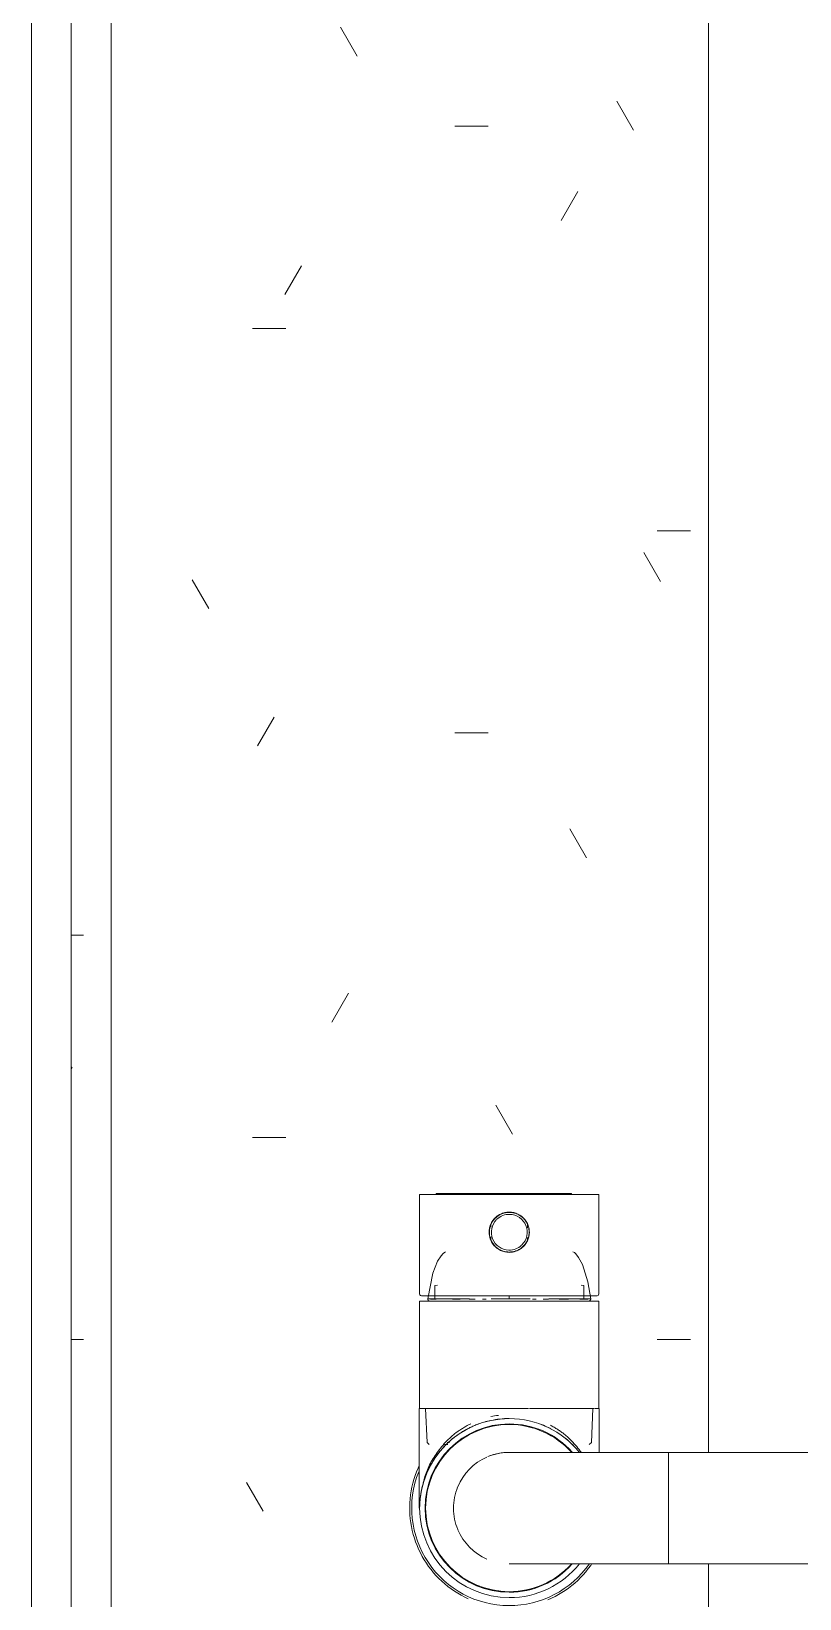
# Model space of a CAD drawing. Header units: millimetres. Extents: x -7702 to 17735, y -16958 to 1800.
# Drawn here: x -7074.6 to -6881.7, y -15247.4 to -14853.7 of the extents above; entities that cross this region are included whole.
import ezdxf

# ---------------------------------------------------------------- set-up
doc = ezdxf.new("R2010")
doc.units = ezdxf.units.MM
doc.layers.add('G-IMPT', color=8, linetype='Continuous', lineweight=9)
doc.layers.add('I-FURN', color=30, linetype='Continuous', lineweight=9)
pattern_1 = [(0, (-7425.62, -16909.65), (203.2, 50.8), [8.382, -144.018, 8.382, -144.018, -812.8]), (0, (-7425.62, -16909.65), (203.2, 50.8), [-304.8, 8.382, -296.418, 8.382, -144.018, -355.6]), (0, (-7425.62, -16909.65), (203.2, 50.8), [-762, 8.382, -93.218, 8.382, -245.618]), (120, (-7349.42, -16884.25), (-145.5941, 150.57636), [8.382, -144.018, 8.382, -144.018, -812.8]), (120, (-7349.42, -16884.25), (-145.5941, 150.57636), [-304.8, 8.382, -296.418, 8.382, -144.018, -355.6]), (120, (-7349.42, -16884.25), (-145.5941, 150.57636), [-762, 8.382, -93.218, 8.382, -245.618]), (240, (-7324.02, -16782.65), (-57.6059, -201.37636), [8.382, -144.018, 8.382, -144.018, -812.8]), (240, (-7324.02, -16782.65), (-57.6059, -201.37636), [-304.8, 8.382, -296.418, 8.382, -144.018, -355.6]), (240, (-7324.02, -16782.65), (-57.6059, -201.37636), [-762, 8.382, -93.218, 8.382, -245.618])]

msp = doc.modelspace()

# ---------------------------------------------------------------- hatches: boundary and pattern name
at = {"layer": 'I-FURN'}
h = msp.add_hatch(dxfattribs=at)
h.set_pattern_fill('FP_1', color=256, style=0, pattern_type=2)
h.set_pattern_definition(pattern_1)
h.paths.add_polyline_path([(-5064.62, -16579.651), (-5064.62, -16569.651), (-7054.62, -16569.651), (-7054.62, -13779.651), (-7064.62, -13779.651), (-7064.62, -16579.651), (-5237.968, -16579.651)])
h = msp.add_hatch(dxfattribs=at)
h.set_pattern_fill('FP_1', color=256, style=0, pattern_type=2)
h.set_pattern_definition(pattern_1)
h.paths.add_polyline_path([(-5696.996, -16569.651), (-5064.62, -16569.651), (-5064.62, -15979.651), (-6464.62, -15979.651), (-6464.62, -14479.651), (-3564.62, -14479.651), (-3564.62, -13779.651), (-7054.62, -13779.651), (-7054.62, -16569.651), (-5926.51, -16569.651)])
h.paths.add_polyline_path([(-6844.565, -15674.651), (-6854.62, -15674.651), (-6867.561, -15672.947), (-6879.62, -15667.952), (-6889.975, -15660.006), (-6897.921, -15649.651), (-6902.916, -15637.592), (-6904.62, -15624.651), (-6904.62, -15238.636), (-6937.509, -15238.968), (-6942.188, -15243.258), (-6948.131, -15246.123), (-6954.62, -15247.151), (-6961.776, -15245.946), (-6968.078, -15242.621), (-6973.227, -15237.082), (-6976.019, -15231.604), (-6977.12, -15224.651), (-6977.196, -15224.651), (-6977.12, -15172.651), (-6932.12, -15172.651), (-6932.02, -15210.693), (-6904.62, -15210.302), (-6904.62, -14834.651), (-6902.916, -14821.71), (-6897.284, -14808.82), (-6889.975, -14799.295), (-6879.62, -14791.35), (-6867.561, -14786.354), (-6854.62, -14784.651), (-6564.62, -14784.651), (-6551.679, -14786.354), (-6539.62, -14791.35), (-6529.265, -14799.295), (-6521.319, -14809.651), (-6516.324, -14821.71), (-6514.62, -14834.651), (-6514.62, -15624.651), (-6516.324, -15637.592), (-6521.319, -15649.651), (-6529.265, -15660.006), (-6539.62, -15667.952), (-6551.679, -15672.947), (-6564.62, -15674.651), (-6615.051, -15674.651)])
h.paths.add_polyline_path([(-6976.243, -15219.046), (-6976.197, -15218.821), (-6976.232, -15218.98)])
h.paths.add_polyline_path([(-6954.62, -15172.608), (-6951.784, -15172.493), (-6952.426, -15172.539), (-6954.294, -15172.598)])
h.paths.add_polyline_path([(-6965.127, -15172.588), (-6966.676, -15172.36), (-6975.07, -15172.104), (-6975.07, -15171.351), (-6976.351, -15171.351), (-6977.12, -15170.802), (-6977.12, -15145.851), (-6932.12, -15145.851), (-6932.12, -15170.801), (-6933.221, -15171.351), (-6934.394, -15171.351), (-6934.17, -15172.104), (-6937.489, -15172.39), (-6937.788, -15172.435), (-6940.145, -15172.236), (-6940.911, -15172.191), (-6943.459, -15172.407), (-6944.977, -15172.526), (-6944.917, -15172.25), (-6945.488, -15172.191), (-6963.775, -15172.478), (-6964.324, -15172.53), (-6964.81, -15172.565)])
h.paths.add_polyline_path([(-5445.216, -14389.651), (-5445.216, -13879.651), (-4584.024, -13879.651), (-4584.024, -14389.651), (-5430.216, -14389.651)])

# ---------------------------------------------------------------- linework, layer by layer
at = {"layer": 'G-IMPT'}
for p, q in [((-6977.12, -15145.851), (-6977.12, -15170.779)), ((-6954.62, -15145.851), (-6977.12, -15145.851)), ((-6972.973, -15145.651), (-6972.973, -15145.851)), ((-6972.973, -15145.851), (-6972.973, -15145.651)), ((-6972.973, -15145.851), (-6972.973, -15145.651)), ((-6971.485, -15145.851), (-6971.485, -15145.651)), ((-6940.462, -15145.651), (-6971.485, -15145.651)), ((-6932.12, -15145.851), (-6954.62, -15145.851)), ((-6940.462, -15145.651), (-6940.462, -15145.851)), ((-6938.973, -15145.851), (-6938.973, -15145.651)), ((-6938.973, -15145.851), (-6938.973, -15145.651)), ((-6938.973, -15145.851), (-6938.973, -15145.651)), ((-6932.12, -15170.779), (-6932.12, -15145.851)), ((-6959.22, -15154.059), (-6959.22, -15153.304)), ((-6950.02, -15154.226), (-6950.02, -15153.304)), ((-6959.22, -15157.398), (-6959.22, -15156.476)), ((-6950.02, -15157.397), (-6950.02, -15156.642)), ((-6953.017, -15159.985), (-6952.67, -15159.985)), ((-6972.62, -15168.651), (-6973.32, -15168.691)), ((-6973.32, -15168.691), (-6973.32, -15172.191)), ((-6935.92, -15168.691), (-6936.601, -15168.652)), ((-6935.92, -15172.191), (-6935.92, -15168.691)), ((-6977.12, -15172.651), (-6977.12, -15199.651)), ((-6954.62, -15172.651), (-6977.12, -15172.651)), ((-6976.351, -15171.351), (-6954.62, -15171.351)), ((-6973.32, -15172.191), (-6973.026, -15172.191)), ((-6968.895, -15172.191), (-6966.991, -15172.191)), ((-6964.713, -15172.191), (-6963.14, -15172.191)), ((-6961.362, -15172.191), (-6960.475, -15172.191)), ((-6954.62, -15171.351), (-6932.889, -15171.351)), ((-6932.12, -15172.651), (-6954.62, -15172.651)), ((-6948.765, -15172.191), (-6947.878, -15172.191)), ((-6946.1, -15172.191), (-6944.787, -15172.191)), ((-6942.124, -15172.191), (-6939.743, -15172.191)), ((-6936.906, -15172.191), (-6935.92, -15172.191)), ((-6932.12, -15199.651), (-6932.12, -15172.651)), ((-6977.22, -15199.651), (-6977.22, -15224.651)), ((-6976.164, -15199.651), (-6977.22, -15199.651)), ((-6976.772, -15199.651), (-6976.019, -15199.651)), ((-6974.565, -15199.651), (-6975.861, -15199.651)), ((-6975.62, -15199.651), (-6975.242, -15208.151)), ((-6974.529, -15199.651), (-6972.533, -15199.651)), ((-6970.45, -15199.651), (-6966.584, -15199.651)), ((-6964.703, -15199.651), (-6959.364, -15199.651)), ((-6957.433, -15199.651), (-6954.62, -15199.651)), ((-6954.62, -15199.651), (-6951.635, -15199.651)), ((-6949.523, -15199.651), (-6944.856, -15199.651)), ((-6942.58, -15199.651), (-6938.789, -15199.651)), ((-6936.84, -15199.651), (-6934.737, -15199.651)), ((-6933.387, -15199.651), (-6934.704, -15199.651)), ((-6933.998, -15208.151), (-6933.62, -15199.651)), ((-6933.221, -15199.651), (-6932.486, -15199.651)), ((-6932.02, -15199.651), (-6932.603, -15199.651)), ((-6932.02, -15210.693), (-6932.02, -15199.651)), ((-6975.242, -15208.151), (-6974.72, -15208.651)), ((-6970.848, -15208.651), (-6970.055, -15208.651)), ((-6934.52, -15208.651), (-6933.998, -15208.151)), ((-6837.62, -15210.651), (-6914.62, -15210.651)), ((-6914.62, -15224.651), (-6914.62, -15210.651)), ((-6975.72, -15217.112), (-6975.72, -15216.686)), ((-6977.22, -15224.651), (-6977.195, -15224.651)), ((-6914.62, -15238.651), (-6914.62, -15224.651)), ((-6914.62, -15238.651), (-6837.62, -15238.651))]:
    msp.add_line(p, q, dxfattribs=at)
at = {"layer": 'G-IMPT', "flags": 128}
for points in [[(-6954.56, -15150.351), (-6954.76, -15150.353), (-6954.96, -15150.362), (-6955.159, -15150.38), (-6955.358, -15150.405), (-6955.555, -15150.439), (-6955.75, -15150.48), (-6955.944, -15150.529), (-6956.136, -15150.586), (-6956.325, -15150.651), (-6956.512, -15150.723), (-6956.696, -15150.802), (-6956.876, -15150.889), (-6957.052, -15150.982), (-6957.225, -15151.083), (-6957.394, -15151.191), (-6957.558, -15151.305), (-6957.717, -15151.426), (-6957.872, -15151.553), (-6958.021, -15151.686), (-6958.165, -15151.825), (-6958.303, -15151.969), (-6958.435, -15152.119), (-6958.562, -15152.274), (-6958.681, -15152.434), (-6958.795, -15152.599), (-6958.902, -15152.768), (-6959.001, -15152.942), (-6959.094, -15153.119), (-6959.18, -15153.299), (-6959.258, -15153.483), (-6959.329, -15153.67), (-6959.393, -15153.86), (-6959.448, -15154.052), (-6959.497, -15154.246), (-6959.537, -15154.442), (-6959.569, -15154.639), (-6959.594, -15154.838), (-6959.61, -15155.037), (-6959.619, -15155.237), (-6959.619, -15155.437), (-6959.612, -15155.637), (-6959.596, -15155.836), (-6959.573, -15156.035), (-6959.542, -15156.232), (-6959.503, -15156.429), (-6959.456, -15156.623), (-6959.401, -15156.815), (-6959.338, -15157.005), (-6959.268, -15157.193), (-6959.191, -15157.377), (-6959.106, -15157.558), (-6959.015, -15157.736), (-6958.916, -15157.91), (-6958.81, -15158.079), (-6958.697, -15158.245), (-6958.578, -15158.406), (-6958.453, -15158.561), (-6958.322, -15158.712), (-6958.184, -15158.857), (-6958.041, -15158.997), (-6957.893, -15159.131), (-6957.739, -15159.259), (-6957.58, -15159.38), (-6957.417, -15159.496), (-6957.249, -15159.604), (-6957.076, -15159.706), (-6956.9, -15159.801), (-6956.721, -15159.888), (-6956.537, -15159.969), (-6956.351, -15160.042), (-6956.162, -15160.107), (-6955.971, -15160.165), (-6955.777, -15160.215), (-6955.582, -15160.257), (-6955.385, -15160.292), (-6955.187, -15160.319), (-6954.987, -15160.337), (-6954.788, -15160.348), (-6954.74, -15160.349)], [(-6954.68, -15160.35), (-6954.48, -15160.349), (-6954.28, -15160.339), (-6954.081, -15160.322), (-6953.883, -15160.296), (-6953.685, -15160.263), (-6953.49, -15160.221), (-6953.296, -15160.172), (-6953.104, -15160.115), (-6952.915, -15160.051), (-6952.728, -15159.979), (-6952.545, -15159.9), (-6952.364, -15159.813), (-6952.188, -15159.719), (-6952.015, -15159.618), (-6951.846, -15159.511), (-6951.682, -15159.397), (-6951.523, -15159.276), (-6951.368, -15159.149), (-6951.219, -15159.016), (-6951.075, -15158.877), (-6950.937, -15158.732), (-6950.805, -15158.582), (-6950.679, -15158.427), (-6950.559, -15158.267), (-6950.445, -15158.102), (-6950.339, -15157.933), (-6950.239, -15157.76), (-6950.146, -15157.583), (-6950.06, -15157.402), (-6949.982, -15157.218), (-6949.911, -15157.031), (-6949.847, -15156.841), (-6949.792, -15156.649), (-6949.744, -15156.455), (-6949.703, -15156.259), (-6949.671, -15156.062), (-6949.646, -15155.864), (-6949.63, -15155.664), (-6949.621, -15155.464), (-6949.621, -15155.265), (-6949.628, -15155.065), (-6949.644, -15154.865), (-6949.667, -15154.667), (-6949.698, -15154.469), (-6949.738, -15154.273), (-6949.785, -15154.079), (-6949.839, -15153.886), (-6949.902, -15153.696), (-6949.972, -15153.509), (-6950.049, -15153.325), (-6950.134, -15153.143), (-6950.226, -15152.966), (-6950.324, -15152.792), (-6950.43, -15152.622), (-6950.543, -15152.457), (-6950.662, -15152.296), (-6950.787, -15152.14), (-6950.918, -15151.989), (-6951.056, -15151.844), (-6951.199, -15151.704), (-6951.347, -15151.571), (-6951.501, -15151.443), (-6951.66, -15151.321), (-6951.824, -15151.206), (-6951.992, -15151.097), (-6952.164, -15150.996), (-6952.34, -15150.901), (-6952.52, -15150.813), (-6952.703, -15150.733), (-6952.889, -15150.66), (-6953.078, -15150.595), (-6953.269, -15150.537), (-6953.463, -15150.487), (-6953.658, -15150.444), (-6953.855, -15150.41), (-6954.054, -15150.383), (-6954.253, -15150.364), (-6954.452, -15150.354), (-6954.501, -15150.352)], [(-6975.07, -15172.104), (-6973.837, -15165.665), (-6972.616, -15162.63), (-6971.748, -15161.273), (-6971.223, -15160.661), (-6970.912, -15160.41), (-6970.62, -15160.251)], [(-6938.62, -15160.251), (-6938.258, -15160.459), (-6937.916, -15160.763), (-6937.199, -15161.683), (-6936.208, -15163.473), (-6934.848, -15167.775), (-6934.17, -15172.104)], [(-6974.572, -15172.651), (-6974.592, -15172.65), (-6974.612, -15172.649), (-6974.632, -15172.647), (-6974.652, -15172.644), (-6974.671, -15172.641), (-6974.691, -15172.636), (-6974.71, -15172.631), (-6974.729, -15172.625), (-6974.748, -15172.619), (-6974.767, -15172.611), (-6974.785, -15172.603), (-6974.803, -15172.594), (-6974.82, -15172.585), (-6974.838, -15172.574), (-6974.854, -15172.563), (-6974.871, -15172.552), (-6974.886, -15172.54), (-6974.902, -15172.527), (-6974.916, -15172.513), (-6974.931, -15172.499), (-6974.944, -15172.485), (-6974.957, -15172.469), (-6974.97, -15172.454), (-6974.982, -15172.438), (-6974.993, -15172.421), (-6975.003, -15172.404), (-6975.013, -15172.386), (-6975.022, -15172.369), (-6975.03, -15172.35), (-6975.038, -15172.332), (-6975.045, -15172.313), (-6975.051, -15172.294), (-6975.056, -15172.275), (-6975.061, -15172.255), (-6975.065, -15172.236), (-6975.068, -15172.216), (-6975.07, -15172.196), (-6975.071, -15172.176), (-6975.072, -15172.156), (-6975.072, -15172.136), (-6975.071, -15172.116), (-6975.07, -15172.104)], [(-6973.948, -15172.651), (-6974.13, -15172.651), (-6974.282, -15172.651), (-6974.402, -15172.651), (-6974.49, -15172.651), (-6974.546, -15172.651), (-6974.571, -15172.651), (-6974.572, -15172.651)], [(-6974.572, -15172.651), (-6974.556, -15172.651), (-6974.508, -15172.651), (-6974.429, -15172.651), (-6974.317, -15172.651), (-6974.174, -15172.651), (-6974, -15172.651), (-6973.795, -15172.651), (-6973.559, -15172.651), (-6973.293, -15172.651), (-6972.997, -15172.651), (-6972.672, -15172.651), (-6972.317, -15172.651), (-6971.935, -15172.651), (-6971.524, -15172.651), (-6971.087, -15172.651), (-6970.623, -15172.651), (-6970.134, -15172.651), (-6969.62, -15172.651), (-6969.082, -15172.651), (-6968.521, -15172.651), (-6967.937, -15172.651), (-6967.332, -15172.651), (-6966.707, -15172.651), (-6966.063, -15172.651), (-6965.4, -15172.651), (-6964.72, -15172.651), (-6964.024, -15172.651), (-6963.313, -15172.651), (-6962.588, -15172.651), (-6961.85, -15172.651), (-6961.1, -15172.651), (-6960.341, -15172.651), (-6959.572, -15172.651), (-6958.795, -15172.651), (-6958.011, -15172.651), (-6957.222, -15172.651), (-6956.429, -15172.651), (-6955.633, -15172.651), (-6954.835, -15172.651), (-6954.62, -15172.651)], [(-6954.62, -15172.651), (-6953.822, -15172.651), (-6953.026, -15172.651), (-6952.232, -15172.651), (-6951.441, -15172.651), (-6950.656, -15172.651), (-6949.877, -15172.651), (-6949.106, -15172.651), (-6948.344, -15172.651), (-6947.592, -15172.651), (-6946.85, -15172.651), (-6946.122, -15172.651), (-6945.407, -15172.651), (-6944.706, -15172.651), (-6944.022, -15172.651), (-6943.354, -15172.651), (-6942.705, -15172.651), (-6942.074, -15172.651), (-6941.464, -15172.651), (-6940.875, -15172.651), (-6940.307, -15172.651), (-6939.763, -15172.651), (-6939.242, -15172.651), (-6938.746, -15172.651), (-6938.276, -15172.651), (-6937.831, -15172.651), (-6937.413, -15172.651), (-6937.023, -15172.651), (-6936.661, -15172.651), (-6936.328, -15172.651), (-6936.024, -15172.651), (-6935.75, -15172.651), (-6935.506, -15172.651), (-6935.292, -15172.651), (-6935.11, -15172.651), (-6934.958, -15172.651), (-6934.839, -15172.651), (-6934.75, -15172.651), (-6934.694, -15172.651), (-6934.669, -15172.651), (-6934.668, -15172.651)], [(-6934.668, -15172.651), (-6934.684, -15172.651), (-6934.732, -15172.651), (-6934.812, -15172.651), (-6934.923, -15172.651), (-6935.066, -15172.651), (-6935.24, -15172.651)], [(-6934.17, -15172.104), (-6934.169, -15172.124), (-6934.168, -15172.144), (-6934.168, -15172.164), (-6934.169, -15172.184), (-6934.171, -15172.204), (-6934.174, -15172.224), (-6934.177, -15172.244), (-6934.181, -15172.263), (-6934.186, -15172.283), (-6934.191, -15172.302), (-6934.198, -15172.321), (-6934.205, -15172.339), (-6934.213, -15172.358), (-6934.222, -15172.376), (-6934.231, -15172.393), (-6934.241, -15172.411), (-6934.252, -15172.428), (-6934.263, -15172.444), (-6934.275, -15172.46), (-6934.288, -15172.475), (-6934.301, -15172.49), (-6934.315, -15172.505), (-6934.329, -15172.519), (-6934.344, -15172.532), (-6934.36, -15172.545), (-6934.376, -15172.557), (-6934.392, -15172.568), (-6934.409, -15172.579), (-6934.427, -15172.589), (-6934.444, -15172.598), (-6934.462, -15172.606), (-6934.481, -15172.614), (-6934.499, -15172.621), (-6934.518, -15172.628), (-6934.538, -15172.633), (-6934.557, -15172.638), (-6934.577, -15172.642), (-6934.596, -15172.646), (-6934.616, -15172.648), (-6934.636, -15172.65), (-6934.656, -15172.651), (-6934.668, -15172.651)], [(-6977.22, -15199.651), (-6977.22, -15205.901), (-6977.22, -15212.151)], [(-6970.426, -15199.651), (-6971.922, -15199.651), (-6972.431, -15199.651)], [(-6964.495, -15199.651), (-6965.876, -15199.651), (-6966.574, -15199.651)], [(-6957.384, -15199.651), (-6958.527, -15199.651), (-6959.367, -15199.651)], [(-6949.748, -15199.651), (-6950.697, -15199.651), (-6952.15, -15199.651)], [(-6942.578, -15199.651), (-6943.34, -15199.651), (-6944.902, -15199.651)], [(-6936.803, -15199.651), (-6937.31, -15199.651), (-6938.811, -15199.651)], [(-6932.02, -15210.693), (-6932.02, -15205.901), (-6932.02, -15199.651)], [(-6977.206, -15213.942), (-6977.518, -15214.617), (-6977.901, -15215.541), (-6978.247, -15216.479), (-6978.555, -15217.431), (-6978.824, -15218.394), (-6979.055, -15219.366), (-6979.247, -15220.348), (-6979.399, -15221.336), (-6979.512, -15222.33), (-6979.585, -15223.327), (-6979.618, -15224.326), (-6979.611, -15225.326), (-6979.564, -15226.325), (-6979.477, -15227.321), (-6979.35, -15228.313), (-6979.184, -15229.299), (-6978.979, -15230.278), (-6978.734, -15231.247), (-6978.451, -15232.206), (-6978.13, -15233.153), (-6977.771, -15234.087), (-6977.375, -15235.005), (-6976.943, -15235.906), (-6976.475, -15236.79), (-6975.972, -15237.654), (-6975.435, -15238.498), (-6974.865, -15239.319), (-6974.262, -15240.117), (-6973.628, -15240.89), (-6972.963, -15241.637), (-6972.269, -15242.357), (-6971.547, -15243.049), (-6970.798, -15243.711), (-6970.022, -15244.343), (-6969.223, -15244.943), (-6968.4, -15245.51), (-6967.554, -15246.045), (-6966.688, -15246.545), (-6965.803, -15247.01), (-6964.9, -15247.439)], [(-6914.62, -15210.651), (-6916.22, -15210.651), (-6917.817, -15210.651), (-6919.409, -15210.651), (-6920.993, -15210.651), (-6922.567, -15210.651), (-6924.128, -15210.651), (-6925.674, -15210.651), (-6927.203, -15210.651), (-6928.711, -15210.651), (-6930.197, -15210.651), (-6931.658, -15210.651), (-6933.091, -15210.651), (-6934.495, -15210.651), (-6935.868, -15210.651), (-6937.206, -15210.651), (-6938.508, -15210.651), (-6939.772, -15210.651), (-6940.995, -15210.651), (-6942.177, -15210.651), (-6943.314, -15210.651), (-6944.406, -15210.651), (-6945.45, -15210.651), (-6946.444, -15210.651), (-6947.388, -15210.651), (-6948.279, -15210.651), (-6949.116, -15210.651), (-6949.898, -15210.651), (-6950.624, -15210.651), (-6951.292, -15210.651), (-6951.902, -15210.651), (-6952.451, -15210.651), (-6952.941, -15210.651), (-6953.369, -15210.651), (-6953.735, -15210.651), (-6954.038, -15210.651), (-6954.278, -15210.651), (-6954.455, -15210.651), (-6954.568, -15210.651), (-6954.618, -15210.651), (-6954.62, -15210.651)], [(-6977.22, -15224.651), (-6977.196, -15224.651), (-6977.124, -15224.651)], [(-6954.62, -15238.651), (-6954.588, -15238.651), (-6954.492, -15238.651), (-6954.332, -15238.651), (-6954.109, -15238.651), (-6953.823, -15238.651), (-6953.474, -15238.651), (-6953.062, -15238.651), (-6952.589, -15238.651), (-6952.056, -15238.651), (-6951.463, -15238.651), (-6950.81, -15238.651), (-6950.1, -15238.651), (-6949.333, -15238.651), (-6948.51, -15238.651), (-6947.633, -15238.651), (-6946.704, -15238.651), (-6945.723, -15238.651), (-6944.692, -15238.651), (-6943.614, -15238.651), (-6942.488, -15238.651), (-6941.319, -15238.651), (-6940.106, -15238.651), (-6938.853, -15238.651), (-6937.561, -15238.651), (-6936.232, -15238.651), (-6934.869, -15238.651), (-6933.473, -15238.651), (-6932.047, -15238.651), (-6930.594, -15238.651), (-6929.114, -15238.651), (-6927.612, -15238.651), (-6926.089, -15238.651), (-6924.547, -15238.651), (-6922.99, -15238.651), (-6921.419, -15238.651), (-6919.837, -15238.651), (-6918.247, -15238.651), (-6916.651, -15238.651), (-6915.052, -15238.651), (-6914.62, -15238.651)], [(-6944.935, -15247.698), (-6944.021, -15247.293), (-6943.124, -15246.851), (-6942.245, -15246.373), (-6941.387, -15245.861), (-6940.549, -15245.315), (-6939.734, -15244.736), (-6938.943, -15244.124), (-6938.177, -15243.482), (-6937.437, -15242.809), (-6936.724, -15242.108), (-6936.04, -15241.378), (-6935.386, -15240.622), (-6934.763, -15239.84), (-6934.172, -15239.033), (-6933.876, -15238.594)]]:
    msp.add_lwpolyline(points, dxfattribs=at)
at = {"layer": 'G-IMPT'}
for centre, radius, start, end in [((-6954.62, -15155.351), 5, 126.92551, 146.52548), ((-6954.62, -15155.351), 5.05, 127.56509, 134.03978), ((-6954.62, -15155.351), 5, 90, 128.57143), ((-6954.62, -15155.351), 4.5, 88.63075, 133.63075), ((-6954.62, -15155.351), 5.05, 78.06548, 100.83969), ((-6954.62, -15155.351), 5, 89.31537, 99.04736), ((-6954.62, -15155.351), 5, 51.42857, 90), ((-6954.62, -15155.351), 5, 79.17812, 89.31537), ((-6954.62, -15155.351), 4.5, 314.87836, 88.63075), ((-6954.62, -15155.351), 5, 36.58484, 52.66601), ((-6954.62, -15155.351), 5.05, 45.95935, 52.43491), ((-6954.62, -15155.351), 5.05, 170.97933, 180), ((-6954.62, -15155.351), 5.05, 180, 190.59851), ((-6954.62, -15155.351), 5, 130.09219, 180), ((-6954.62, -15155.351), 5, 172.93027, 188.56616), ((-6954.62, -15155.351), 5, 180, 218.57143), ((-6954.62, -15155.351), 4.5, 134.87836, 268.63075), ((-6954.62, -15155.351), 5.05, 135.95945, 149.69816), ((-6954.62, -15155.351), 5, 270, 0), ((-6954.62, -15155.351), 5, 0, 49.89896), ((-6954.62, -15155.351), 5.05, 35.96152, 44.03965), ((-6954.62, -15155.351), 5, 359.65769, 11.20632), ((-6954.62, -15155.351), 5.05, 0, 13.479), ((-6954.62, -15155.351), 5.05, 350.97933, 0), ((-6954.62, -15155.351), 5.05, 215.96152, 221.89665), ((-6954.62, -15155.351), 5, 216.33144, 232.24504), ((-6954.62, -15155.351), 5, 221.93127, 270), ((-6954.62, -15155.351), 5.05, 225.95932, 234.27559), ((-6954.62, -15155.351), 4.5, 268.63075, 313.63075), ((-6954.62, -15155.351), 5.05, 304.20994, 314.03981), ((-6954.62, -15155.351), 5, 305.46557, 327.1264), ((-6954.62, -15155.351), 5.05, 315.95942, 329.69816), ((-6954.62, -15155.351), 5.05, 258.06548, 280.83969), ((-6954.62, -15155.351), 5, 258.76104, 268.63075), ((-6954.62, -15155.351), 5, 270, 279.45662), ((-6954.62, -15224.651), 22.5, 90, 270), ((-6954.62, -15224.651), 22.5, 38.5632, 90), ((-6954.62, -15224.651), 21.15, 90, 270), ((-6954.62, -15224.651), 21, 90, 270), ((-6954.62, -15224.651), 21.15, 41.6619, 90), ((-6954.62, -15224.651), 21, 42.02196, 90), ((-6954.62, -15224.651), 14, 113.69193, 157.5), ((-6954.62, -15224.651), 14, 87.84409, 112.5), ((-6954.62, -15224.651), 14, 90, 112.5), ((-6954.62, -15224.651), 14, 87.84409, 90), ((-6954.62, -15224.651), 24.5, 158.18938, 269.74989), ((-6954.62, -15224.651), 14, 157.79951, 180), ((-6954.62, -15224.651), 14, 180.28781, 202.5), ((-6954.62, -15224.651), 14, 202.82709, 246.30807), ((-6954.62, -15224.651), 24.5, 269.74989, 325.20423), ((-6954.62, -15224.651), 22.5, 270, 321.51842), ((-6954.62, -15224.651), 21.15, 270, 318.10444), ((-6954.62, -15224.651), 21, 270, 317.71913)]:
    msp.add_arc(centre, radius, start, end, dxfattribs=at)
for points in [[(-6972.973, -15145.651), (-6972.973, -15145.651), (-6972.385, -15145.651), (-6971.485, -15145.651)], [(-6971.485, -15145.651), (-6972.385, -15145.651), (-6972.973, -15145.651), (-6972.973, -15145.651)], [(-6938.973, -15145.651), (-6938.973, -15145.651), (-6939.562, -15145.651), (-6940.462, -15145.651)], [(-6940.462, -15145.651), (-6939.562, -15145.651), (-6938.973, -15145.651), (-6938.973, -15145.651)], [(-6954.97, -15160.251), (-6955.218, -15160.251), (-6955.469, -15160.251), (-6955.721, -15160.251)], [(-6954.272, -15160.251), (-6954.025, -15160.251), (-6953.776, -15160.251), (-6953.525, -15160.251)], [(-6977.12, -15170.802), (-6977.11, -15171.166), (-6976.86, -15171.349), (-6976.351, -15171.351)], [(-6932.889, -15171.351), (-6932.38, -15171.349), (-6932.13, -15171.166), (-6932.12, -15170.801)], [(-6972.242, -15172.104), (-6972.708, -15172.104), (-6973.529, -15172.104), (-6974.395, -15172.104), (-6974.937, -15172.104), (-6975.07, -15172.104), (-6975.07, -15172.104)], [(-6963.146, -15172.191), (-6963.669, -15172.191), (-6964.179, -15172.191), (-6964.675, -15172.191)], [(-6960.434, -15172.191), (-6960.743, -15172.191), (-6961.049, -15172.191), (-6961.352, -15172.191)], [(-6954.62, -15172.104), (-6956.071, -15172.104), (-6957.608, -15172.104), (-6959.168, -15172.104)], [(-6954.62, -15171.347), (-6954.62, -15171.599), (-6954.62, -15171.852), (-6954.62, -15172.104)], [(-6947.9, -15172.191), (-6948.2, -15172.191), (-6948.503, -15172.191), (-6948.809, -15172.191)], [(-6944.815, -15172.191), (-6945.228, -15172.191), (-6945.65, -15172.191), (-6946.084, -15172.191)], [(-6934.17, -15172.104), (-6934.17, -15172.104), (-6934.303, -15172.104), (-6934.846, -15172.104), (-6935.711, -15172.104), (-6936.533, -15172.104), (-6936.998, -15172.104)], [(-6959.259, -15201.657), (-6958.624, -15201.529), (-6957.975, -15201.433), (-6957.317, -15201.362)], [(-6954.62, -15202.151), (-6955.405, -15202.151), (-6956.182, -15202.192), (-6956.947, -15202.271)], [(-6944.138, -15204.742), (-6944.332, -15204.639), (-6944.529, -15204.539), (-6944.729, -15204.441)], [(-6970.24, -15208.151), (-6970.042, -15208.151), (-6969.84, -15208.151), (-6969.633, -15208.151)], [(-6975.916, -15217.255), (-6975.867, -15217.109), (-6975.817, -15216.964), (-6975.766, -15216.819)]]:
    msp.add_open_spline(points, degree=3, dxfattribs=at)
for points, knots in [([(-6954.62, -15150.301), (-6954.999, -15150.301), (-6955.756, -15150.386), (-6956.833, -15150.764), (-6957.636, -15151.269), (-6958.198, -15151.772), (-6958.701, -15152.334), (-6959.206, -15153.136), (-6959.584, -15154.213), (-6959.67, -15154.971), (-6959.67, -15155.351)], [0, 0, 0, 0, 0.1428571, 0.2857143, 0.4285714, 0.5, 0.5714286, 0.7142857, 0.8571429, 1, 1, 1, 1]), ([(-6949.57, -15155.351), (-6949.57, -15154.972), (-6949.656, -15154.215), (-6950.034, -15153.138), (-6950.538, -15152.336), (-6951.041, -15151.773), (-6951.603, -15151.27), (-6952.405, -15150.765), (-6953.482, -15150.387), (-6954.241, -15150.301), (-6954.62, -15150.301)], [0, 0, 0, 0, 0.1428571, 0.2857143, 0.4285714, 0.5, 0.5714286, 0.7142857, 0.8571429, 1, 1, 1, 1]), ([(-6954.62, -15160.401), (-6955.391, -15160.398), (-6956.887, -15160.053), (-6958.551, -15158.729), (-6959.476, -15157.05), (-6959.668, -15155.929), (-6959.67, -15155.351)], [0, 0, 0, 0, 0.2857143, 0.5714286, 0.7857143, 1, 1, 1, 1]), ([(-6949.57, -15155.351), (-6949.573, -15156.122), (-6949.918, -15157.618), (-6951.242, -15159.281), (-6952.92, -15160.207), (-6954.043, -15160.399), (-6954.62, -15160.401)], [0, 0, 0, 0, 0.2857143, 0.5714286, 0.7857143, 1, 1, 1, 1]), ([(-6972.943, -15172.191), (-6973.025, -15172.191), (-6973.511, -15172.191), (-6974.239, -15172.191), (-6974.526, -15172.191), (-6974.033, -15172.191), (-6973.604, -15172.191), (-6973.56, -15172.191)], [0.37826327, 0.37826327, 0.37826327, 0.37826327, 0.38888889, 0.44444444, 0.51388889, 0.58333333, 0.5909147, 0.5909147, 0.5909147, 0.5909147]), ([(-6964.571, -15172.104), (-6966.169, -15172.104), (-6968.349, -15172.104), (-6970.737, -15172.104), (-6971.777, -15172.104), (-6972.242, -15172.104)], [-0.83333333, -0.83333333, -0.83333333, -0.83333333, -0.75, -0.70833333, -0.66666667, -0.66666667, -0.66666667, -0.66666667]), ([(-6966.919, -15172.191), (-6967.046, -15172.191), (-6967.735, -15172.191), (-6968.392, -15172.191), (-6968.901, -15172.191)], [0.214410725, 0.214410725, 0.214410725, 0.214410725, 0.222222222, 0.257417479, 0.257417479, 0.257417479, 0.257417479]), ([(-6949.368, -15172.104), (-6949.474, -15172.104), (-6951.273, -15172.104), (-6953.05, -15172.104), (-6954.62, -15172.104)], [-0.088529268, -0.088529268, -0.088529268, -0.088529268, -0.083333333, 0, 0, 0, 0]), ([(-6936.998, -15172.104), (-6937.463, -15172.104), (-6938.503, -15172.104), (-6940.891, -15172.104), (-6943.072, -15172.104), (-6944.669, -15172.104)], [-0.33333333, -0.33333333, -0.33333333, -0.33333333, -0.29166667, -0.25, -0.16666667, -0.16666667, -0.16666667, -0.16666667]), ([(-6939.774, -15172.191), (-6940.155, -15172.191), (-6940.854, -15172.191), (-6941.621, -15172.191), (-6941.956, -15172.191)], [0.729035601, 0.729035601, 0.729035601, 0.729035601, 0.756944444, 0.777777778, 0.777777778, 0.777777778, 0.777777778]), ([(-6935.677, -15172.191), (-6935.47, -15172.191), (-6934.971, -15172.191), (-6934.714, -15172.191), (-6935.396, -15172.191), (-6936.351, -15172.191), (-6936.937, -15172.191)], [0.40885059, 0.40885059, 0.40885059, 0.40885059, 0.44444444, 0.51388889, 0.58333333, 0.6469936, 0.6469936, 0.6469936, 0.6469936]), ([(-6956.967, -15202.273), (-6957.738, -15202.354), (-6959.069, -15202.564), (-6960.355, -15202.887), (-6960.896, -15203.044)], [0.05556362, 0.05556362, 0.05556362, 0.05556362, 0.111111111, 0.152765869, 0.152765869, 0.152765869, 0.152765869]), ([(-6976.091, -15217.66), (-6976.043, -15217.481), (-6975.662, -15216.135), (-6974.947, -15214.294), (-6973.77, -15212.193), (-6972.741, -15210.68), (-6971.586, -15209.189), (-6970.296, -15207.733), (-6969.097, -15206.598), (-6968.054, -15205.758), (-6967.225, -15205.174), (-6966.352, -15204.618), (-6965.384, -15204.037), (-6964.689, -15203.659), (-6964.304, -15203.462)], [0.10269268, 0.10269268, 0.10269268, 0.10269268, 0.11111111, 0.16666667, 0.19444444, 0.22222222, 0.25, 0.27777778, 0.30555556, 0.31944444, 0.33333333, 0.34722222, 0.36111111, 0.37765042, 0.37765042, 0.37765042, 0.37765042]), ([(-6962.227, -15203.476), (-6962.313, -15203.507), (-6962.746, -15203.665), (-6963.508, -15203.971), (-6964.485, -15204.419), (-6965.426, -15204.906), (-6966.328, -15205.427), (-6967.061, -15205.898), (-6967.491, -15206.195), (-6967.642, -15206.302)], [0.187527, 0.187527, 0.187527, 0.187527, 0.19444444, 0.22222222, 0.25, 0.27777778, 0.30555556, 0.33333333, 0.34861458, 0.34861458, 0.34861458, 0.34861458]), ([(-6944.729, -15204.441), (-6945.303, -15204.16), (-6946.059, -15203.829), (-6946.845, -15203.536), (-6947.015, -15203.475)], [0.75, 0.75, 0.75, 0.75, 0.8, 0.813616997, 0.813616997, 0.813616997, 0.813616997]), ([(-6944.252, -15203.83), (-6944.101, -15203.913), (-6943.64, -15204.172), (-6942.889, -15204.621), (-6942.161, -15205.086), (-6941.601, -15205.468), (-6941.056, -15205.867), (-6940.142, -15206.6), (-6938.943, -15207.735), (-6937.654, -15209.191), (-6936.883, -15210.185), (-6936.519, -15210.685)], [0.63227542, 0.63227542, 0.63227542, 0.63227542, 0.63888889, 0.65277778, 0.66666667, 0.67361111, 0.68055556, 0.69444444, 0.72222222, 0.75, 0.77777778, 0.77777778, 0.77777778, 0.77777778]), ([(-6968.291, -15206.781), (-6968.46, -15206.91), (-6969.143, -15207.448), (-6970.386, -15208.55), (-6971.608, -15209.863), (-6972.558, -15211.053), (-6973.436, -15212.274), (-6974.201, -15213.526), (-6974.867, -15214.817), (-6975.312, -15215.793), (-6975.643, -15216.619), (-6975.854, -15217.205), (-6975.969, -15217.543), (-6976.132, -15218.045), (-6976.351, -15218.79), (-6976.56, -15219.64), (-6976.691, -15220.268), (-6976.76, -15220.641), (-6976.86, -15221.212), (-6977.042, -15222.491), (-6977.12, -15223.765), (-6977.12, -15224.651)], [0.37105068, 0.37105068, 0.37105068, 0.37105068, 0.38888889, 0.44444444, 0.51388889, 0.54861111, 0.58333333, 0.65277778, 0.6875, 0.72222222, 0.75694444, 0.77430556, 0.78298611, 0.79166667, 0.82638889, 0.86111111, 0.87847222, 0.88715278, 0.89583333, 0.93055556, 1, 1, 1, 1]), ([(-6937.835, -15209.666), (-6938.153, -15209.311), (-6938.678, -15208.759), (-6939.45, -15208.027), (-6940.107, -15207.45), (-6940.568, -15207.076), (-6940.804, -15206.892)], [0.50681196, 0.50681196, 0.50681196, 0.50681196, 0.55, 0.575, 0.6, 0.625, 0.625, 0.625, 0.625]), ([(-6976.122, -15218.024), (-6976.099, -15217.948), (-6976.033, -15217.738), (-6975.918, -15217.391), (-6975.823, -15217.122), (-6975.775, -15216.987)], [0.200345678, 0.200345678, 0.200345678, 0.200345678, 0.208333333, 0.222222222, 0.236111111, 0.236111111, 0.236111111, 0.236111111])]:
    msp.add_open_spline(points, degree=3, knots=knots, dxfattribs=at)
at = {"layer": 'I-FURN'}
for p, q in [((-7074.62, -13779.651), (-7074.62, -16579.651)), ((-7064.62, -13779.651), (-7064.62, -16579.651)), ((-7054.62, -16569.651), (-7054.62, -13779.651)), ((-6904.62, -15210.665), (-6904.62, -14834.651)), ((-6904.62, -15624.651), (-6904.62, -15238.636))]:
    msp.add_line(p, q, dxfattribs=at)

doc.saveas('drawing.dxf')
